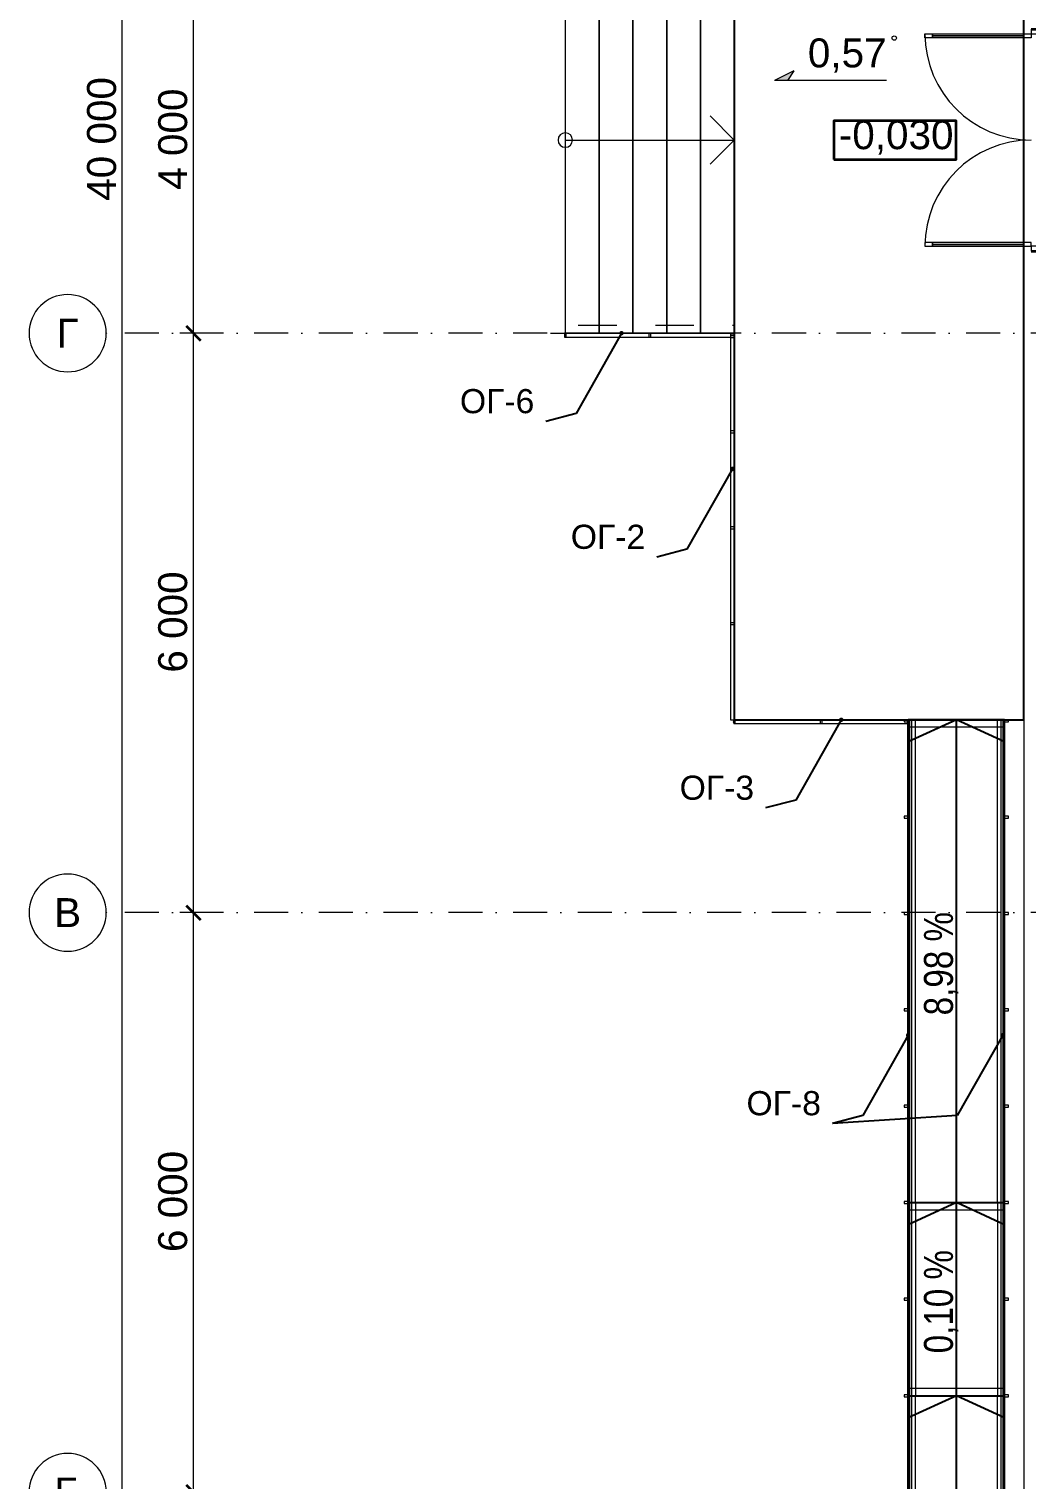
# Model space of a CAD drawing. Header units: millimetres. Extents: x -10605 to 104127, y -15987 to 52426.
# Drawn here: x -10605 to -268, y 6125 to 21150 of the extents above; entities that cross this region are included whole.
import ezdxf
from ezdxf.enums import TextEntityAlignment as Align

# ---------------------------------------------------------------- set-up
doc = ezdxf.new("R2010")
doc.units = ezdxf.units.MM
doc.header["$MEASUREMENT"] = 0
doc.linetypes.add('Dot & Dashed', pattern=[670.277762, 352.777767, -176.388884, 0, -141.111112])
doc.linetypes.add('strich_line', pattern=[800, 400, -400])
for name, color, linetype, lineweight in [('0_Ном._пера__200', 7, 'Continuous', 0), ('0_Ном._пера__97', 7, 'Continuous', 35), ('0_Ном._пера__98', 7, 'Continuous', 25), ('Двери Archicad_Ном._пера__200', 7, 'Continuous', 0), ('Двери Archicad_Ном._пера__3', 7, 'Continuous', 0), ('Двери Archicad_Ном._пера__97', 7, 'Continuous', 35), ('Лестницы_Ном._пера__100', 7, 'Continuous', 9), ('Лестницы_Ном._пера__200', 7, 'Continuous', 0), ('Лестницы_Ном._пера__91', 255, 'Continuous', 0), ('Лестницы_Ном._пера__98', 7, 'Continuous', 25), ('Лестницы_Ном._пера__99', 7, 'Continuous', 15), ('Металлический каркас здания_Ном._пера__100', 7, 'Continuous', 9), ('Оси_Ном._пера__200', 7, 'Continuous', 0), ('Оси_Ном._пера__97', 7, 'Continuous', 35), ('Оси_Ном._пера__99', 7, 'Continuous', 15), ('Отделочный_маркеры отделки_Ном._пера__200', 7, 'Continuous', 0), ('Стены _Ном._пера__98', 7, 'Continuous', 25)]:
    doc.layers.add(name, color=color, linetype=linetype, lineweight=lineweight)
for name, color, linetype in [('Двери Archicad', 7, 'Continuous'), ('Лестницы', 7, 'Continuous'), ('Оси', 7, 'Continuous'), ('Стены', 7, 'Continuous')]:
    doc.layers.add(name, color=color, linetype=linetype)
doc.layers.add('Лестницы_Ном._пера__11', color=7, linetype='Continuous', lineweight=20, true_color=0xc2330000)
doc.styles.add('РЎР“Р•РќР•Р\xa0РР\xa0_РЎРўРР›Р¬_1', font='arial.ttf')
doc.styles.add('РЎР“Р•РќР•Р\xa0РР\xa0_РЎРўРР›Р¬_2', font='ARIALN.TTF')
doc.dimstyles.new('СГЕНЕРИР_СТИЛЬ__1', dxfattribs={"dimtxt": 0.18, "dimasz": 91.2, "dimexe": 0.18, "dimexo": 0.0625, "dimgap": 0.09, "dimtad": 0, "dimtih": 1, "dimtoh": 1, "dimdec": 4, "dimzin": 0, "dimdsep": 46, "dimcen": 0.09, "dimadec": 0, "dimazin": 0, "dimtfac": 1, "dimtdec": 4, "dimtmove": 0, "dimatfit": 3, "dimldrblk": 'ARROWHEAD_11', "dimfxl": 1, "dimtolj": 1, "dimtzin": 0, "dimarcsym": 0})
doc.dimstyles.new('СГЕНЕРИР_СТИЛЬ__3', dxfattribs={"dimtxt": 300, "dimasz": 142.5, "dimexe": 0.18, "dimexo": 0.0625, "dimgap": 0.09, "dimtad": 1, "dimdec": 4, "dimzin": 0, "dimdsep": 46, "dimtxsty": 'РЎР“Р•РќР•Р\xa0РР\xa0_РЎРўРР›Р¬_1', "dimblk": 'ARROWHEAD_6', "dimblk1": 'ARROWHEAD_6', "dimblk2": 'ARROWHEAD_6', "dimcen": 0.09, "dimse1": 1, "dimse2": 1, "dimadec": 0, "dimazin": 0, "dimtfac": 1, "dimtdec": 4, "dimtmove": 0, "dimatfit": 3, "dimfxl": 1, "dimtolj": 1, "dimtzin": 0, "dimarcsym": 0})

# ---------------------------------------------------------------- blocks, each defined once
blk = doc.blocks.new('Перекрытие_1', base_point=(-300, -300))
at = {"layer": '0_Ном._пера__200', "color": 7, "linetype": 'Continuous', "lineweight": 0, "flags": 128}
blk.add_lwpolyline([(-300, -300), (98301, -300), (98301, 40301), (-300, 40301)], close=True, dxfattribs=at)
blk = doc.blocks.new('Ограждение_10')
at = {"layer": 'Лестницы_Ном._пера__100', "color": 7, "linetype": 'Continuous', "lineweight": 9, "flags": 128}
for points in [[(-3300, 13957), (-3298, 13957), (-3296, 13958), (-3295, 13960), (-3293, 13962), (-3292, 13964), (-3291, 13967), (-3290, 13970), (-3290, 13973), (-3290, 13977), (-3290, 13980), (-3290, 13984), (-3291, 13987), (-3292, 13990), (-3293, 13992), (-3295, 13994), (-3296, 13996), (-3298, 13997), (-3300, 13997), (-3301, 13997), (-3303, 13996), (-3305, 13994), (-3306, 13992), (-3307, 13990), (-3308, 13987), (-3309, 13984), (-3309, 13980), (-3310, 13977), (-3309, 13973), (-3309, 13970), (-3308, 13967), (-3307, 13964), (-3306, 13962), (-3305, 13960), (-3303, 13958), (-3301, 13957)], [(-3300, 13997), (-3300, 13957), (-1499, 13957), (-1499, 13997)], [(-3300, 13997), (-3300, 13957), (-1499, 13957), (-1499, 13997)], [(-3300, 13997), (-3300, 13957), (-1499, 13957), (-1499, 13997)], [(-3300, 13997), (-3300, 13957), (-1499, 13957), (-1499, 13997)], [(-3300, 13997), (-3300, 13957), (-1499, 13957), (-1499, 13997)], [(-2409, 13997), (-2409, 13957), (-2389, 13957), (-2389, 13997)]]:
    blk.add_lwpolyline(points, close=True, dxfattribs=at)
blk = doc.blocks.new('Стандартный Маркер Сетки')
at = {"layer": 'Оси_Ном._пера__200', "color": 7, "linetype": 'Dot & Dashed', "lineweight": 0}
for p in [(0, 0), (107805, 0)]:
    blk.add_line(p, (107805, 0), dxfattribs=at)
blk.add_point((107805, 0), dxfattribs=at)
blk.add_point((107805, 0), dxfattribs=at)
at = {"layer": 'Оси_Ном._пера__99', "color": 7, "linetype": 'Continuous', "lineweight": 15}
blk.add_circle((108205, 0), 400, dxfattribs=at)
at = {"layer": 'Оси_Ном._пера__200', "color": 7, "lineweight": 0, "style": 'РЎР“Р•РќР•Р\xa0РР\xa0_РЎРўРР›Р¬_1'}
blk.add_attdef('AC_MarkerText_1', text='', height=300, dxfattribs=at).set_placement((108205, 150), align=Align.TOP_CENTER)
blk = doc.blocks.new('Отметка Уровня_4', base_point=(-1634, 20000))
at = {"layer": '0_Ном._пера__97', "color": 7, "linetype": 'Continuous', "lineweight": 35, "flags": 128}
blk.add_lwpolyline([(-2267, 19800), (-1001, 19800), (-1001, 20200), (-2267, 20200)], close=True, dxfattribs=at)
at = {"layer": '0_Ном._пера__98', "color": 7, "lineweight": 25, "insert": (-2217, 19850), "char_height": 300, "attachment_point": 7, "style": 'РЎР“Р•РќР•Р\xa0РР\xa0_РЎРўРР›Р¬_1'}
blk.add_mtext('\\A1;{\\pql;\\fArial|b0|i0|c204|p0;\\W1.000000;-0,030}', dxfattribs=at)
blk = doc.blocks.new('ARROWHEAD_11')
at = {"color": 0, "linetype": 'Continuous', "lineweight": 0}
blk.add_line((0, 0), (-1, 0), dxfattribs=at)
at = {"color": 0, "linetype": 'Continuous', "lineweight": 0, "const_width": 0.25, "flags": 128}
blk.add_lwpolyline([(-0.125, 0, 1), (0.125, 0, 1)], format="xyb", close=True, dxfattribs=at)
blk = doc.blocks.new('Перекрытие_104', base_point=(-3300, 25998))
at = {"layer": 'Стены _Ном._пера__98', "color": 7, "linetype": 'Continuous', "lineweight": 25, "flags": 128}
blk.add_lwpolyline([(-3300, 25998), (-3300, 13997), (-300, 13997), (-300, 25998)], close=True, dxfattribs=at)
blk = doc.blocks.new('Лестница_10')
at = {"layer": 'Лестницы_Ном._пера__100', "color": 7, "linetype": 'Continuous', "lineweight": 9}
for p, q in [((-5050, 22000), (-5050, 18000)), ((-4700, 22000), (-5050, 22000)), ((-4700, 18000), (-4700, 22000)), ((-4700, 22000), (-4700, 18000)), ((-4350, 22000), (-4700, 22000)), ((-4350, 18000), (-4350, 22000)), ((-4350, 22000), (-4350, 18000)), ((-4000, 22000), (-4350, 22000)), ((-4000, 18000), (-4000, 22000)), ((-4000, 22000), (-4000, 18000)), ((-3650, 22000), (-4000, 22000)), ((-3650, 18000), (-3650, 22000)), ((-3650, 22000), (-3650, 18000)), ((-3300, 22000), (-3650, 22000)), ((-3300, 18000), (-3300, 22000)), ((-3550, 20250), (-3300, 20000)), ((-5050, 20000), (-4700, 20000)), ((-4700, 20000), (-3650, 20000)), ((-3650, 20000), (-3300, 20000)), ((-3300, 20000), (-3550, 19750)), ((-5050, 18000), (-4700, 18000)), ((-4700, 18000), (-4350, 18000)), ((-4350, 18000), (-4000, 18000)), ((-4000, 18000), (-3650, 18000)), ((-3650, 18000), (-3300, 18000))]:
    blk.add_line(p, q, dxfattribs=at)
at = {"layer": 'Лестницы_Ном._пера__100', "color": 7, "linetype": 'strich_line', "lineweight": 9, "flags": 128}
for points in [[(-5203, 21920), (-5050, 21920), (-3300, 21920), (-3300, 22000), (-5050, 22000), (-5203, 22000)], [(-5203, 18000), (-5050, 18000), (-3300, 18000), (-3300, 18080), (-5050, 18080), (-5203, 18080)]]:
    blk.add_lwpolyline(points, close=True, dxfattribs=at)
at = {"layer": 'Лестницы_Ном._пера__100', "color": 7, "linetype": 'Continuous', "lineweight": 9}
for start, end in [(90, 270), (270, 90)]:
    blk.add_arc((-5050, 20000), 75, start, end, dxfattribs=at)
blk = doc.blocks.new('Металлическая Двупольная дверь 27_2')
at = {"layer": 'Двери Archicad_Ном._пера__200', "color": 7, "linetype": 'Continuous', "lineweight": 0}
for p, q in [((-1100, 0), (-1150, 0)), ((-1150, 0), (-1150, -100)), ((-1100, -100), (-1100, 0)), ((1150, 0), (1100, 0)), ((1100, 0), (1100, -100)), ((1150, -100), (1150, 0)), ((-1150, -100), (-1100, -100)), ((1100, -100), (1150, -100))]:
    blk.add_line(p, q, dxfattribs=at)
at = {"layer": 'Двери Archicad_Ном._пера__3', "color": 7, "linetype": 'Continuous', "lineweight": 0}
for p, q in [((-1100, 1100), (-1100, 1020)), ((-1060, 1100), (-1100, 1100)), ((-1060, 1020), (-1060, 1100)), ((1060, 1020), (1060, 1100)), ((1060, 1100), (1100, 1100)), ((1100, 1100), (1100, 1020)), ((-1100, 1020), (-1060, 1020)), ((-1080, 1020), (-1080, 80)), ((1100, 1020), (1060, 1020)), ((1080, 1020), (1080, 80)), ((-1060, 80), (-1100, 80)), ((-1100, 80), (-1100, 0)), ((-1100, 0), (-1060, 0)), ((-1060, 0), (-1060, 80)), ((1060, 0), (1060, 80)), ((1060, 80), (1100, 80)), ((1100, 0), (1060, 0)), ((1100, 80), (1100, 0))]:
    blk.add_line(p, q, dxfattribs=at)
at = {"layer": 'Двери Archicad_Ном._пера__3', "color": 7, "linetype": 'Continuous', "lineweight": 0, "flags": 128}
for points in [[(-1100, 1020), (-1100, 80), (-1080, 80), (-1080, 1020)], [(-1080, 1020), (-1080, 80), (-1060, 80), (-1060, 1020)], [(1080, 1020), (1080, 80), (1060, 80), (1060, 1020)], [(1100, 1020), (1100, 80), (1080, 80), (1080, 1020)]]:
    blk.add_lwpolyline(points, close=True, dxfattribs=at)
at = {"layer": 'Двери Archicad_Ном._пера__3', "color": 7, "linetype": 'Continuous', "lineweight": 0}
for centre, start, end in [((-1100, 0), 0, 90), ((1100, 0), 90, 180)]:
    blk.add_arc(centre, 1100, start, end, dxfattribs=at)
at = {"layer": 'Двери Archicad_Ном._пера__97', "color": 7, "linetype": 'Continuous', "lineweight": 35}
for p, q in [((-1150, 0), (-1150, -100)), ((-1150, 0), (-1150, -100)), ((1150, 0), (1150, -100)), ((1150, 0), (1150, -100))]:
    blk.add_line(p, q, dxfattribs=at)
blk = doc.blocks.new('Стена_415', base_point=(-125, -125))
at = {"layer": 'Двери Archicad', "color": 7, "linetype": 'Continuous', "lineweight": 50, "zscale": 1000, "rotation": 90}
blk.add_blockref('Металлическая Двупольная дверь 27_2', (-225, 20000), dxfattribs=at)
blk = doc.blocks.new('Ограждение_38')
at = {"layer": 'Лестницы_Ном._пера__100', "color": 7, "linetype": 'Continuous', "lineweight": 9, "flags": 128}
for points in [[(-3300, 17975), (-3340, 17975), (-3340, 13997), (-3300, 13997)], [(-3300, 17975), (-3340, 17975), (-3340, 13997), (-3300, 13997)], [(-3300, 17975), (-3340, 17975), (-3340, 13997), (-3300, 13997)], [(-3300, 17975), (-3340, 17975), (-3340, 13997), (-3300, 13997)], [(-3300, 16990), (-3340, 16990), (-3340, 16970), (-3300, 16970)], [(-3300, 15996), (-3340, 15996), (-3340, 15976), (-3300, 15976)], [(-3300, 15002), (-3340, 15002), (-3340, 14982), (-3300, 14982)]]:
    blk.add_lwpolyline(points, close=True, dxfattribs=at)
at = {"layer": 'Лестницы_Ном._пера__200', "color": 7, "linetype": 'Continuous', "lineweight": 0, "flags": 128}
blk.add_lwpolyline([(-3300, 17975), (-3340, 17975), (-3340, 13997), (-3300, 13997)], close=True, dxfattribs=at)
at = {"layer": 'Лестницы_Ном._пера__91', "color": 255, "linetype": 'Continuous', "lineweight": 0, "flags": 128}
blk.add_lwpolyline([(-3300, 17995), (-3340, 17995), (-3340, 17955), (-3300, 17955)], close=True, dxfattribs=at)
blk = doc.blocks.new('Ограждение_39')
at = {"layer": 'Лестницы_Ном._пера__100', "color": 7, "linetype": 'Continuous', "lineweight": 9, "flags": 128}
for points in [[(-5050, 18000), (-5050, 17960), (-3300, 17960), (-3300, 18000)], [(-5050, 18000), (-5050, 17960), (-3300, 17960), (-3300, 18000)], [(-5050, 18000), (-5050, 17960), (-3300, 17960), (-3300, 18000)], [(-5050, 18000), (-5050, 17960), (-3300, 17960), (-3300, 18000)], [(-4185, 18000), (-4185, 17960), (-4165, 17960), (-4165, 18000)]]:
    blk.add_lwpolyline(points, close=True, dxfattribs=at)
at = {"layer": 'Лестницы_Ном._пера__91', "color": 255, "linetype": 'Continuous', "lineweight": 0, "flags": 128}
blk.add_lwpolyline([(-5060, 17960), (-5040, 17960), (-5040, 18000), (-5060, 18000)], close=True, dxfattribs=at)
at = {"layer": 'Лестницы_Ном._пера__99', "color": 7, "linetype": 'Continuous', "lineweight": 15, "flags": 128}
blk.add_lwpolyline([(-5050, 18000), (-5050, 17960), (-3300, 17960), (-3300, 18000)], close=True, dxfattribs=at)
blk = doc.blocks.new('Ограждение_46')
at = {"layer": 'Лестницы_Ном._пера__11', "color": 18, "linetype": 'Continuous', "lineweight": 20, "true_color": 0x330000}
for p, q in [((-1459, 6992), (-1499, 6992)), ((-1499, 6992), (-1499, 1997)), ((-1459, 1997), (-1459, 6992)), ((-1499, 1997), (-1499, 1649)), ((-1459, 1649), (-1459, 1997)), ((-1499, 1649), (-1459, 1649))]:
    blk.add_line(p, q, dxfattribs=at)
at = {"layer": 'Лестницы_Ном._пера__200', "color": 7, "linetype": 'Continuous', "lineweight": 0}
for p, q in [((-1459, 13992), (-1499, 13992)), ((-1499, 13992), (-1499, 8992)), ((-1459, 8992), (-1459, 13992)), ((-1499, 8992), (-1499, 6992)), ((-1459, 6992), (-1459, 8992)), ((-1499, 6992), (-1499, 1997)), ((-1459, 1997), (-1459, 6992)), ((-1499, 1997), (-1459, 1997))]:
    blk.add_line(p, q, dxfattribs=at)
at = {"layer": 'Лестницы_Ном._пера__91', "color": 255, "linetype": 'Continuous', "lineweight": 0}
for p, q in [((-1459, 13992), (-1499, 13992)), ((-1499, 13992), (-1499, 8992)), ((-1459, 8992), (-1459, 13992)), ((-1499, 8992), (-1499, 6992)), ((-1459, 6992), (-1459, 8992))]:
    blk.add_line(p, q, dxfattribs=at)
blk = doc.blocks.new('Ограждение_47')
at = {"layer": 'Лестницы_Ном._пера__100', "color": 7, "linetype": 'Continuous', "lineweight": 9}
for p, q in [((-1482, 13987), (-1500, 13987)), ((-1500, 13987), (-1500, 8997)), ((-1482, 8997), (-1482, 13987)), ((-1500, 8997), (-1500, 6997)), ((-1482, 6997), (-1482, 8997)), ((-1500, 6997), (-1500, 1997)), ((-1482, 1997), (-1482, 6997)), ((-1500, 1997), (-1482, 1997))]:
    blk.add_line(p, q, dxfattribs=at)
at = {"layer": 'Лестницы_Ном._пера__100', "color": 7, "linetype": 'Continuous', "lineweight": 9, "flags": 128}
for points in [[(-1539, 12979), (-1499, 12979), (-1499, 12999), (-1539, 12999)], [(-1539, 11981), (-1499, 11981), (-1499, 12001), (-1539, 12001)], [(-1539, 10983), (-1499, 10983), (-1499, 11003), (-1539, 11003)], [(-1539, 9985), (-1499, 9985), (-1499, 10005), (-1539, 10005)], [(-1539, 7987), (-1499, 7987), (-1499, 8007), (-1539, 8007)], [(-1539, 5987), (-1499, 5987), (-1499, 6007), (-1539, 6007)], [(-1539, 4987), (-1499, 4987), (-1499, 5007), (-1539, 5007)], [(-1539, 3987), (-1499, 3987), (-1499, 4007), (-1539, 4007)], [(-1539, 2987), (-1499, 2987), (-1499, 3007), (-1539, 3007)]]:
    blk.add_lwpolyline(points, close=True, dxfattribs=at)
at = {"layer": 'Лестницы_Ном._пера__91', "color": 255, "linetype": 'Continuous', "lineweight": 0, "flags": 128}
for points in [[(-1539, 13977), (-1499, 13977), (-1499, 13997), (-1539, 13997)], [(-1539, 8987), (-1499, 8987), (-1499, 9007), (-1539, 9007)], [(-1539, 6987), (-1499, 6987), (-1499, 7007), (-1539, 7007)], [(-1539, 1987), (-1499, 1987), (-1499, 2007), (-1539, 2007)]]:
    blk.add_lwpolyline(points, close=True, dxfattribs=at)
blk = doc.blocks.new('Ограждение_48')
at = {"layer": 'Лестницы_Ном._пера__11', "color": 18, "linetype": 'Continuous', "lineweight": 20, "true_color": 0x330000}
for p, q in [((-499, 6992), (-539, 6992)), ((-539, 6992), (-539, 1997)), ((-499, 1997), (-499, 6992)), ((-539, 1997), (-539, 1649)), ((-499, 1649), (-499, 1997)), ((-539, 1649), (-499, 1649))]:
    blk.add_line(p, q, dxfattribs=at)
at = {"layer": 'Лестницы_Ном._пера__200', "color": 7, "linetype": 'Continuous', "lineweight": 0}
for p, q in [((-499, 13992), (-539, 13992)), ((-539, 13992), (-539, 8992)), ((-499, 8992), (-499, 13992)), ((-539, 8992), (-539, 6992)), ((-499, 6992), (-499, 8992)), ((-539, 6992), (-539, 1997)), ((-499, 1997), (-499, 6992)), ((-539, 1997), (-499, 1997))]:
    blk.add_line(p, q, dxfattribs=at)
at = {"layer": 'Лестницы_Ном._пера__91', "color": 255, "linetype": 'Continuous', "lineweight": 0}
for p, q in [((-499, 13992), (-539, 13992)), ((-539, 13992), (-539, 8992)), ((-499, 8992), (-499, 13992)), ((-539, 8992), (-539, 6992)), ((-499, 6992), (-499, 8992))]:
    blk.add_line(p, q, dxfattribs=at)
blk = doc.blocks.new('Ограждение_49')
at = {"layer": 'Лестницы_Ном._пера__100', "color": 7, "linetype": 'Continuous', "lineweight": 9}
for p, q in [((-499, 13987), (-517, 13987)), ((-517, 13987), (-517, 8997)), ((-499, 8997), (-499, 13987)), ((-517, 8997), (-517, 6997)), ((-499, 6997), (-499, 8997)), ((-517, 6997), (-517, 1997)), ((-499, 1997), (-499, 6997)), ((-517, 1997), (-499, 1997))]:
    blk.add_line(p, q, dxfattribs=at)
at = {"layer": 'Лестницы_Ном._пера__100', "color": 7, "linetype": 'Continuous', "lineweight": 9, "flags": 128}
for points in [[(-499, 12979), (-459, 12979), (-459, 12999), (-499, 12999)], [(-499, 11981), (-459, 11981), (-459, 12001), (-499, 12001)], [(-499, 10983), (-459, 10983), (-459, 11003), (-499, 11003)], [(-499, 9985), (-459, 9985), (-459, 10005), (-499, 10005)], [(-499, 7987), (-459, 7987), (-459, 8007), (-499, 8007)], [(-499, 5987), (-459, 5987), (-459, 6007), (-499, 6007)], [(-499, 4987), (-459, 4987), (-459, 5007), (-499, 5007)], [(-499, 3987), (-459, 3987), (-459, 4007), (-499, 4007)], [(-499, 2987), (-459, 2987), (-459, 3007), (-499, 3007)]]:
    blk.add_lwpolyline(points, close=True, dxfattribs=at)
at = {"layer": 'Лестницы_Ном._пера__91', "color": 255, "linetype": 'Continuous', "lineweight": 0, "flags": 128}
for points in [[(-499, 13977), (-459, 13977), (-459, 13997), (-499, 13997)], [(-499, 8987), (-459, 8987), (-459, 9007), (-499, 9007)], [(-499, 6987), (-459, 6987), (-459, 7007), (-499, 7007)], [(-499, 1987), (-459, 1987), (-459, 2007), (-499, 2007)]]:
    blk.add_lwpolyline(points, close=True, dxfattribs=at)
blk = doc.blocks.new('Пандус Прямой 27_4')
at = {"layer": 'Лестницы_Ном._пера__98', "color": 7, "linetype": 'Continuous', "lineweight": 25}
for p, q in [((0, -500), (0, 500)), ((0, 500), (12000, 500)), ((5000, 0), (4771, 500)), ((5000, 500), (5000, -500)), ((7000, 0), (6771, 500)), ((7000, 500), (7000, -500)), ((12000, 0), (11771, 500)), ((12000, -500), (12000, 500)), ((0, 0), (12000, 0)), ((4771, -500), (5000, 0)), ((6771, -500), (7000, 0)), ((11771, -500), (12000, 0)), ((0, -500), (12000, -500))]:
    blk.add_line(p, q, dxfattribs=at)
at = {"layer": 'Лестницы_Ном._пера__98', "color": 7, "linetype": 'Continuous', "lineweight": 25, "flags": 128}
blk.add_lwpolyline([(42, 0, 1), (-42, 0, 1)], format="xyb", close=True, dxfattribs=at)
at = {"layer": 'Лестницы_Ном._пера__98', "color": 7, "linetype": 'Continuous', "lineweight": 25, "style": 'РЎР“Р•РќР•Р\xa0РР\xa0_РЎРўРР›Р¬_2'}
for tag, p in [('transitionPercentageLower_0', (2500, 159)), ('ac_bottomlevel', (6000, 159)), ('transitionPercentageLower_1', (9500, 159))]:
    blk.add_attdef(tag, text='', height=300, dxfattribs=at).set_placement(p, align=Align.MIDDLE_CENTER)
blk = doc.blocks.new('Балка - Швеллер ПП 27_6')
at = {"layer": 'Металлический каркас здания_Ном._пера__100', "color": 7, "linetype": 'Continuous', "lineweight": 9}
for p, q in [((-16, 38), (4982, 38)), ((-16, 38), (-16, -38)), ((4982, 0), (4982, 38)), ((4982, -38), (4982, 0)), ((-16, -38), (4982, -38))]:
    blk.add_line(p, q, dxfattribs=at)
blk = doc.blocks.new('Балка - Швеллер ПП 27_4')
at = {"layer": 'Металлический каркас здания_Ном._пера__100', "color": 7, "linetype": 'Continuous', "lineweight": 9}
for p, q in [((0, 37.5), (0, -37.5)), ((1000, 37.5), (0, 37.5)), ((2000, 37.5), (1000, 37.5)), ((2000, 0), (2000, 37.5)), ((2000, -37.5), (2000, 0)), ((0, -37.5), (1000, -37.5)), ((1000, -37.5), (2000, -37.5))]:
    blk.add_line(p, q, dxfattribs=at)
blk = doc.blocks.new('Балка - Швеллер ПП 27_7')
at = {"layer": 'Металлический каркас здания_Ном._пера__100', "color": 7, "linetype": 'Continuous', "lineweight": 9}
for p, q in [((-8, 38), (4992, 38)), ((-8, 38), (-8, -37)), ((4992, 0), (4992, 38)), ((4992, -37), (4992, 0)), ((-8, -37), (4992, -37))]:
    blk.add_line(p, q, dxfattribs=at)
blk = doc.blocks.new('Балка - Швеллер ПП 27_8')
at = {"layer": 'Металлический каркас здания_Ном._пера__100', "color": 7, "linetype": 'Continuous', "lineweight": 9}
for p, q in [((0, 37.5), (0, -37.5)), ((500, 37.5), (0, 37.5)), ((1000, 37.5), (500, 37.5)), ((1000, 0), (1000, 37.5)), ((1000, -37.5), (1000, 0)), ((0, -37.5), (500, -37.5)), ((500, -37.5), (1000, -37.5))]:
    blk.add_line(p, q, dxfattribs=at)
blk = doc.blocks.new('Символ Уклона 27')
at = {"layer": '0_Ном._пера__200', "linetype": 'Continuous', "lineweight": 0, "true_color": 0x000000}
blk.add_hatch(color=18, dxfattribs=at).paths.add_polyline_path([(1160, 0), (960, 100), (1027, 0)])
at = {"layer": '0_Ном._пера__200', "color": 7, "linetype": 'Continuous', "lineweight": 0}
for p, q in [((0, 0), (1160, 0)), ((960, 100), (1160, 0)), ((960, 100), (1027, 0))]:
    blk.add_line(p, q, dxfattribs=at)
at = {"layer": '0_Ном._пера__200', "color": 7, "linetype": 'Continuous', "lineweight": 0, "style": 'РЎР“Р•РќР•Р\xa0РР\xa0_РЎРўРР›Р¬_1'}
blk.add_attdef('txt', text='', height=300, dxfattribs=at).set_placement((0, 45), align=Align.BOTTOM_LEFT)
blk = doc.blocks.new('*D2485')
at = {"layer": 'Оси_Ном._пера__200', "color": 7, "linetype": 'Continuous', "lineweight": 0}
for p, q in [((-8903, 6000), (-8903, 12000)), ((-8762, 6000), (-9043, 6000)), ((-8903, 0), (-8903, 6000)), ((-8762, 0), (-9043, 0)), ((-8903, -112), (-8903, 0))]:
    blk.add_line(p, q, dxfattribs=at)
at = {"layer": 'Оси_Ном._пера__97', "color": 7, "linetype": 'Continuous', "lineweight": 35}
for p, q in [((-8978, 6075), (-8828, 5925)), ((-8978, 75), (-8828, -75))]:
    blk.add_line(p, q, dxfattribs=at)
at = {"layer": 'Оси_Ном._пера__200', "color": 7, "lineweight": 0, "insert": (-8963, 2485), "char_height": 300, "attachment_point": 7, "rotation": 90, "style": 'РЎР“Р•РќР•Р\xa0РР\xa0_РЎРўРР›Р¬_1'}
blk.add_mtext('\\A1;{\\pql;\\fArial|b0|i0|c204|p0;\\W1.000000;6\xa0000}', dxfattribs=at)
blk = doc.blocks.new('ARROWHEAD_6')
at = {"color": 0, "linetype": 'Continuous', "lineweight": 0}
for p, q in [((0, 0), (-1, 0)), ((-0.5, -0.5), (0.5, 0.5))]:
    blk.add_line(p, q, dxfattribs=at)
blk = doc.blocks.new('*D2486')
at = {"layer": 'Оси_Ном._пера__200', "color": 7, "linetype": 'Continuous', "lineweight": 0}
for p, q in [((-8762, 12000), (-9043, 12000)), ((-8903, 6000), (-8903, 12000))]:
    blk.add_line(p, q, dxfattribs=at)
at = {"layer": 'Оси_Ном._пера__97', "color": 7, "linetype": 'Continuous', "lineweight": 35}
for p, q in [((-8978, 12075), (-8828, 11925)), ((-8978, 6075), (-8828, 5925))]:
    blk.add_line(p, q, dxfattribs=at)
at = {"layer": 'Оси_Ном._пера__200', "color": 7, "lineweight": 0, "insert": (-8963, 8485), "char_height": 300, "attachment_point": 7, "rotation": 90, "style": 'РЎР“Р•РќР•Р\xa0РР\xa0_РЎРўРР›Р¬_1'}
blk.add_mtext('\\A1;{\\pql;\\fArial|b0|i0|c204|p0;\\W1.000000;6\xa0000}', dxfattribs=at)
blk = doc.blocks.new('*D2487')
at = {"layer": 'Оси_Ном._пера__200', "color": 7, "linetype": 'Continuous', "lineweight": 0}
for p, q in [((-8762, 18000), (-9043, 18000)), ((-8903, 12000), (-8903, 18000)), ((-8762, 12000), (-9043, 12000))]:
    blk.add_line(p, q, dxfattribs=at)
at = {"layer": 'Оси_Ном._пера__97', "color": 7, "linetype": 'Continuous', "lineweight": 35}
for p, q in [((-8978, 18075), (-8828, 17925)), ((-8978, 12075), (-8828, 11925))]:
    blk.add_line(p, q, dxfattribs=at)
at = {"layer": 'Оси_Ном._пера__200', "color": 7, "lineweight": 0, "insert": (-8963, 14485), "char_height": 300, "attachment_point": 7, "rotation": 90, "style": 'РЎР“Р•РќР•Р\xa0РР\xa0_РЎРўРР›Р¬_1'}
blk.add_mtext('\\A1;{\\pql;\\fArial|b0|i0|c204|p0;\\W1.000000;6\xa0000}', dxfattribs=at)
blk = doc.blocks.new('*D2488')
at = {"layer": 'Оси_Ном._пера__200', "color": 7, "linetype": 'Continuous', "lineweight": 0}
for p, q in [((-8762, 22000), (-9043, 22000)), ((-8903, 18000), (-8903, 22000)), ((-8762, 18000), (-9043, 18000))]:
    blk.add_line(p, q, dxfattribs=at)
at = {"layer": 'Оси_Ном._пера__97', "color": 7, "linetype": 'Continuous', "lineweight": 35}
for p, q in [((-8978, 22075), (-8828, 21925)), ((-8978, 18075), (-8828, 17925))]:
    blk.add_line(p, q, dxfattribs=at)
at = {"layer": 'Оси_Ном._пера__200', "color": 7, "lineweight": 0, "insert": (-8963, 19485), "char_height": 300, "attachment_point": 7, "rotation": 90, "style": 'РЎР“Р•РќР•Р\xa0РР\xa0_РЎРўРР›Р¬_1'}
blk.add_mtext('\\A1;{\\pql;\\fArial|b0|i0|c204|p0;\\W1.000000;4\xa0000}', dxfattribs=at)
blk = doc.blocks.new('*D2509')
at = {"layer": 'Оси_Ном._пера__200', "color": 7, "linetype": 'Continuous', "lineweight": 0}
for p, q in [((-9499, 40000), (-9781, 40000)), ((-9640, 40000), (-9640, 40113)), ((-9640, 0), (-9640, 40000)), ((-9499, 0), (-9781, 0)), ((-9640, -112), (-9640, 0))]:
    blk.add_line(p, q, dxfattribs=at)
at = {"layer": 'Оси_Ном._пера__97', "color": 7, "linetype": 'Continuous', "lineweight": 35}
for p, q in [((-9565, 39925), (-9715, 40075)), ((-9715, 75), (-9565, -75))]:
    blk.add_line(p, q, dxfattribs=at)
at = {"layer": 'Оси_Ном._пера__200', "color": 7, "lineweight": 0, "insert": (-9700, 19371), "char_height": 300, "attachment_point": 7, "rotation": 90, "style": 'РЎР“Р•РќР•Р\xa0РР\xa0_РЎРўРР›Р¬_1'}
blk.add_mtext('\\A1;{\\pql;\\fArial|b0|i0|c204|p0;\\W1.000000;40\xa0000}', dxfattribs=at)

msp = doc.modelspace()

# ---------------------------------------------------------------- linework, layer by layer
at = {"layer": '0_Ном._пера__200', "color": 7, "linetype": 'Continuous', "lineweight": 0}
msp.add_circle((-1643.24, 21056.34491), 22.45248, dxfattribs=at)

# ---------------------------------------------------------------- block references
at = {"color": 7, "linetype": 'Continuous', "lineweight": 0}
msp.add_blockref('Перекрытие_1', (-300.00019, -299.99993), dxfattribs=at)
at = {"color": 7, "lineweight": 9}
msp.add_blockref('Отметка Уровня_4', (-1633.84449, 20000.00006), dxfattribs=at)
at = {"layer": '0_Ном._пера__200', "color": 7, "linetype": 'Continuous', "lineweight": 0}
ref = msp.add_blockref('Символ Уклона 27', (-1722.06053, 20617.94912), dxfattribs=dict(at, xscale=-1, zscale=1000))
ref.add_attrib('txt', '0,57', dxfattribs={"color": 7, "linetype": 'Continuous', "lineweight": 0, "height": 300, "style": 'РЎР“Р•РќР•Р\xa0РР\xa0_РЎРўРР›Р¬_1'}).set_placement((-1722.06053, 20662.54776), align=Align.BOTTOM_RIGHT)
at = {"layer": 'Лестницы', "color": 7, "linetype": 'Continuous', "lineweight": 9}
msp.add_blockref('Лестница_10', (0, 0), dxfattribs=at)
at = {"layer": 'Лестницы', "color": 7, "linetype": 'Continuous', "lineweight": 50}
for name in ['Ограждение_39', 'Ограждение_38', 'Ограждение_10', 'Ограждение_47', 'Ограждение_46', 'Ограждение_48', 'Ограждение_49']:
    msp.add_blockref(name, (0, 0), dxfattribs=at)
at = {"layer": 'Лестницы_Ном._пера__98', "color": 7, "linetype": 'Continuous', "lineweight": 25}
ref = msp.add_blockref('Пандус Прямой 27_4', (-999.13917, 1997.26668), dxfattribs=dict(at, zscale=1000, rotation=90))
ref.add_attrib('ac_bottomlevel', '0,10 %', dxfattribs={"color": 7, "linetype": 'Continuous', "lineweight": 25, "height": 300, "rotation": 90, "style": 'РЎР“Р•РќР•Р\xa0РР\xa0_РЎРўРР›Р¬_2'}).set_placement((-1184.43328, 7971.45116), align=Align.MIDDLE_CENTER)
ref.add_attrib('transitionPercentageLower', '8,98 %', dxfattribs={"color": 7, "linetype": 'Continuous', "lineweight": 25, "height": 300, "rotation": 90, "style": 'РЎР“Р•РќР•Р\xa0РР\xa0_РЎРўРР›Р¬_2'}).set_placement((-1184.43328, 4471.45116), align=Align.MIDDLE_CENTER)
ref.add_attrib('transitionPercentageLower_1', '8,98 %', dxfattribs={"color": 7, "linetype": 'Continuous', "lineweight": 25, "height": 300, "rotation": 90, "style": 'РЎР“Р•РќР•Р\xa0РР\xa0_РЎРўРР›Р¬_2'}).set_placement((-1184.43328, 11471.45116), align=Align.MIDDLE_CENTER)
at = {"layer": 'Металлический каркас здания_Ном._пера__100', "color": 7, "linetype": 'Continuous', "lineweight": 9, "xscale": -1, "zscale": 1000, "rotation": 270}
for name, p in [('Балка - Швеллер ПП 27_7', (-1461.63917, 9005.3141)), ('Балка - Швеллер ПП 27_4', (-1461.63917, 6997.26668)), ('Балка - Швеллер ПП 27_6', (-1461.63917, 2015.1755))]:
    msp.add_blockref(name, p, dxfattribs=at)
at = {"layer": 'Металлический каркас здания_Ном._пера__100', "color": 7, "linetype": 'Continuous', "lineweight": 9, "zscale": 1000}
for name, p, rotation in [('Балка - Швеллер ПП 27_8', (-499.13917, 13959.76668), 180), ('Балка - Швеллер ПП 27_7', (-536.63917, 9005.3141), 90), ('Балка - Швеллер ПП 27_8', (-499.13917, 8959.76668), 180), ('Балка - Швеллер ПП 27_4', (-536.63917, 6997.26668), 90), ('Балка - Швеллер ПП 27_8', (-499.13917, 7034.33156), 180), ('Балка - Швеллер ПП 27_6', (-536.63917, 2015.1755), 90)]:
    msp.add_blockref(name, p, dxfattribs=dict(at, rotation=rotation))
at = {"layer": 'Оси', "color": 8, "linetype": 'Continuous', "lineweight": 0, "true_color": 0x747474}
ref = msp.add_blockref('Стандартный Маркер Сетки', (98000.00007, 18000), dxfattribs=dict(at, xscale=-1, zscale=1000))
ref.add_attrib('AC_MarkerText_1', 'Г', dxfattribs={"layer": 'Оси_Ном._пера__200', "color": 7, "lineweight": 0, "height": 300, "style": 'РЎР“Р•РќР•Р\xa0РР\xa0_РЎРўРР›Р¬_1'}).set_placement((-10205.44879, 18150), align=Align.TOP_CENTER)
ref = msp.add_blockref('Стандартный Маркер Сетки', (98000.00007, 12000), dxfattribs=dict(at, xscale=-1, zscale=1000))
ref.add_attrib('AC_MarkerText_1', 'В', dxfattribs={"layer": 'Оси_Ном._пера__200', "color": 7, "lineweight": 0, "height": 300, "style": 'РЎР“Р•РќР•Р\xa0РР\xa0_РЎРўРР›Р¬_1'}).set_placement((-10205.44879, 12150), align=Align.TOP_CENTER)
ref = msp.add_blockref('Стандартный Маркер Сетки', (98000.00007, 6000), dxfattribs=dict(at, xscale=-1, zscale=1000))
ref.add_attrib('AC_MarkerText_1', 'Б', dxfattribs={"layer": 'Оси_Ном._пера__200', "color": 7, "lineweight": 0, "height": 300, "style": 'РЎР“Р•РќР•Р\xa0РР\xa0_РЎРўРР›Р¬_1'}).set_placement((-10205.44879, 6150), align=Align.TOP_CENTER)
at = {"layer": 'Стены', "color": 7, "lineweight": 35}
msp.add_blockref('Стена_415', (-125, -124.99993), dxfattribs=at)
at = {"layer": 'Стены', "color": 7, "linetype": 'Continuous', "lineweight": 25}
msp.add_blockref('Перекрытие_104', (-3299.53418, 25997.5689), dxfattribs=at)

# ---------------------------------------------------------------- texts
at = {"layer": 'Отделочный_маркеры отделки_Ном._пера__200', "color": 7, "linetype": 'Continuous', "lineweight": 0, "char_height": 250, "attachment_point": 9, "style": 'РЎР“Р•РќР•Р\xa0РР\xa0_РЎРўРР›Р¬_1'}
for s, insert in [('\\A1;{\\pqr;\\fArial|b0|i0|c204|p0;\\W1.000000;ОГ-\\fArial|b0|i0|c204|p0;\\W1.000000;6}', (-5370.71878, 17168.15555)), ('\\A1;{\\pqr;\\fArial|b0|i0|c204|p0;\\W1.000000;ОГ-\\fArial|b0|i0|c204|p0;\\W1.000000;2}', (-4222.21424, 15763.44577)), ('\\A1;{\\pqr;\\fArial|b0|i0|c204|p0;\\W1.000000;ОГ-\\fArial|b0|i0|c204|p0;\\W1.000000;3}', (-3094.54607, 13165.13492)), ('\\A1;{\\pqr;\\fArial|b0|i0|c204|p0;\\W1.000000;ОГ-\\fArial|b0|i0|c204|p0;\\W1.000000;8}', (-2401.81923, 9898.18199)), ('\\A1;{\\pqr;\\fArial|b0|i0|c204|p0;\\W1.000000;ОГ-\\fArial|b0|i0|c204|p0;\\W1.000000;8}', (-2401.81923, 9898.18199))]:
    msp.add_mtext(s, dxfattribs=dict(at, insert=insert))

# ---------------------------------------------------------------- dimensions: what is measured, and where the dimension line sits
at = {"layer": 'Оси', "color": 7, "linetype": 'Continuous', "lineweight": 0}
for base, p1, p2, picture, middle in [((-9640.086895146, 40000.0000478516), (-10205.4487926866, 0), (-10205.4487926866, 40000.0000478516), '*D2509', (-9850.0868975302, 19999.5830456314)), ((-8902.5439258598, 22000.0000478516), (-10205.4487926866, 18000), (-10205.4487926866, 22000.0000478516), '*D2488', (-9112.543928244, 19999.8380519524)), ((-8902.54393, 18000), (-10205.44879, 12000), (-10205.44879, 18000), '*D2487', (-9112.54393, 14999.83803)), ((-8902.54393, 12000), (-10205.44879, 6000), (-10205.44879, 12000), '*D2486', (-9112.54393, 8999.83803)), ((-8902.54393, 6000), (-10205.44879, 0), (-10205.44879, 6000), '*D2485', (-9112.54393, 2999.83803))]:
    dim = msp.add_linear_dim(base=base, p1=p1, p2=p2, angle=90, dimstyle='СГЕНЕРИР_СТИЛЬ__3', dxfattribs=at)
    dim.commit()
    dim.dimension.update_dxf_attribs({"geometry": picture, "text_midpoint": middle, "dimtype": 160, "text_rotation": 90})

# ---------------------------------------------------------------- leaders
at = {"layer": 'Отделочный_маркеры отделки_Ном._пера__200', "color": 7, "linetype": 'Continuous', "lineweight": 0, "annotation_type": 0, "has_hookline": 1, "hookline_direction": 1}
for points, text_width in [([(-4468.03871, 18000), (-4938.11981, 17168.15555), (-5250.71878, 17086.62621)], 738.25), ([(-3319.53418, 16595.29024), (-3789.61527, 15763.44577), (-4102.21424, 15681.91645)], 735.5), ([(-2191.86601, 13997.14679), (-2661.9471, 13165.13492), (-2974.54607, 13083.773)], 738.25), ([(-1499.13917, 10730.02618), (-1969.22026, 9898.18199), (-2281.81923, 9816.65239)], 738.75), ([(-519.13917, 10730.02618), (-989.22026, 9898.18199), (-2281.81923, 9816.65239)], 738.75)]:
    msp.add_leader(points, dimstyle='СГЕНЕРИР_СТИЛЬ__1', dxfattribs=dict(at, text_width=text_width))

doc.saveas('drawing.dxf')
